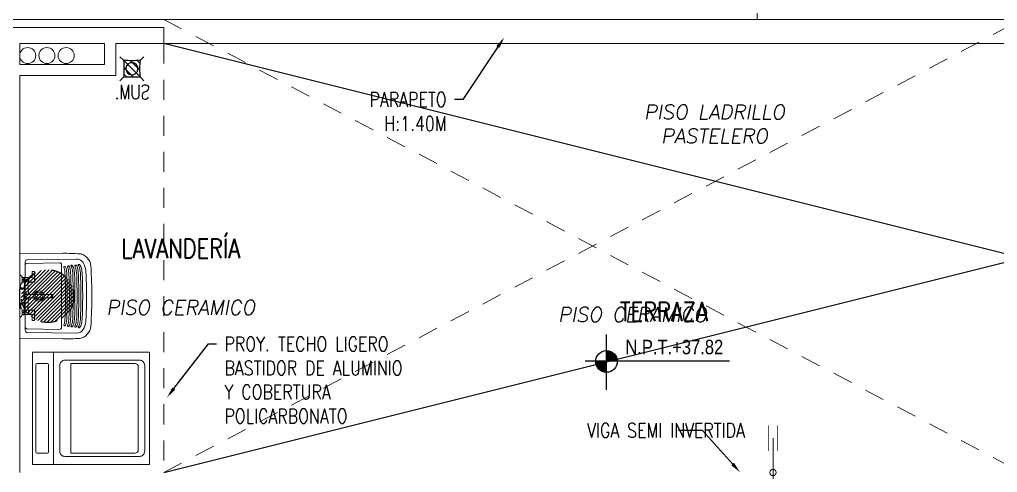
# Model space of a CAD drawing. Header units: millimetres. Extents: x -3 to 53, y -110 to 39.
# Drawn here: x 10.5 to 16.6, y -69.48 to -66.66 of the extents above; entities that cross this region are included whole.
import ezdxf
from ezdxf import colors
from ezdxf.entities.mleader import LeaderData, LeaderLine
from ezdxf.enums import TextEntityAlignment as Align
from ezdxf.math import Vec2, Vec3

# ---------------------------------------------------------------- set-up
doc = ezdxf.new("R2010")
doc.units = ezdxf.units.MM
doc.set_wipeout_variables(frame=1)
doc.linetypes.add('HIDDEN2', pattern=[0.1875, 0.125, -0.0625])
for name, color, linetype in [('A-COCINAS-LAV', 8, 'Continuous'), ('A-HATCH', 8, 'Continuous'), ('A-LINEAS', 8, 'Continuous'), ('A-MURO BAJO', 8, 'Continuous'), ('A-NIVELES-NPT', 8, 'Continuous'), ('A-PROYECCIONES', 8, 'HIDDEN2'), ('A-TEXTO-ACABADO PISO', 8, 'Continuous'), ('A-TEXTO-INDICACIONES', 8, 'Continuous'), ('DLP_TEXTO AMBIENTE', 8, 'Continuous')]:
    doc.layers.add(name, color=color, linetype=linetype)
doc.layers.add('DLP_MURO ALTO', color=8, linetype='Continuous', lineweight=20)
doc.styles.add('R80', font='ARIALN.TTF', dxfattribs={"height": 2.03})
doc.styles.add('ROMANS', font='ROMANS.shx', dxfattribs={"oblique": 10})
doc.styles.add('TXT_COTAS', font='romans.shx', dxfattribs={"width": 0.8})

# ---------------------------------------------------------------- blocks, each defined once
blk = doc.blocks.new('*U254')
at = {"color": 8}
for p, q in [((-0.0526, 0.0526), (-0.0746, 0.0746)), ((0.0526, 0.0526), (0.0746, 0.0746)), ((-0.0526, -0.0526), (0.0526, 0.0526)), ((-0.051, 0.0331), (-0.0331, 0.051)), ((-0.0501, -0.008), (0.008, 0.05)), ((-0.008, -0.05), (0.0501, 0.008)), ((-0.0526, -0.0526), (-0.0746, -0.0746)), ((0.0331, -0.051), (0.051, -0.0331)), ((0.0526, -0.0526), (0.0746, -0.0746))]:
    blk.add_line(p, q, dxfattribs=at)
for centre, major_axis, start_param, end_param in [((0, 0.5882), (0.1673, 0.5115), 3.359812, 3.55544), ((-0.5912, 0), (-0.5144, 0.1682), 3.360366, 3.554886), ((0, 0), (0.0118, 0.036), 5.813820330443059, 12.09700563762265), ((0.5912, 0), (-0.5144, 0.1682), 0.218773, 0.413293), ((0, -0.5882), (-0.5115, 0.1673), -1.352577, -1.156949)]:
    blk.add_ellipse(centre, major_axis=major_axis, ratio=1, start_param=start_param, end_param=end_param, dxfattribs=at)
at = {"layer": 'A-TEXTO-INDICACIONES', "color": 8, "style": 'ROMANS', "width": 0.75}
blk.add_text('SUM.', height=0.09, dxfattribs=at).set_placement((-0.1125, -0.1903))
blk = doc.blocks.new('IISS-AZ')
at = {"color": 8}
for p, q in [((-31.9498, -1.9624, 0), (-37.2998, -0.625, 0)), ((-37.2999, -3.2999, 0), (-31.9498, -1.9624, 0))]:
    blk.add_line(p, q, dxfattribs=at)
at = {"ltscale": 0.05, "xscale": -1}
blk.add_blockref('*U254', (-37.4998, -0.7818, 0), dxfattribs=at)
blk = doc.blocks.new('TEXTO AMBIENTES AZ')
at = {"layer": 'A-TEXTO-ACABADO PISO', "color": 8, "lineweight": 0, "char_height": 0.09, "attachment_point": 2, "style": 'ROMANS'}
for s, insert in [('PISO LADRILLO PASTELERO', (13.4843, -1.0066, 0)), ('PISO CERAMICO', (10.1546, -2.2259, 0)), ('PISO CERAMICO', (12.9741, -2.2699))]:
    blk.add_mtext_dynamic_manual_height_columns(s, width=1.20225, gutter_width=12.5, heights=[0], dxfattribs=dict(at, insert=insert))
at = {"layer": 'DLP_TEXTO AMBIENTE', "color": 8, "lineweight": 0, "style": 'ROMANS', "width": 0.8}
for s, p in [('LAVANDERÍA', (10.1546, -1.9625)), ('TERRAZA', (13.1686, -2.3571, 0))]:
    blk.add_text(s, height=0.12, dxfattribs=at).set_placement(p, align=Align.CENTER)
blk = doc.blocks.new('LAV-SEC')
at = {"color": 8, "lineweight": 0}
for points in [[(-0.35, 0), (0.35, 0), (0.35, -0.13), (-0.35, -0.13)], [(0.35, -0.13), (-0.35, -0.13), (-0.35, -0.73), (0.35, -0.73)]]:
    blk.add_lwpolyline(points, close=True, dxfattribs=at)
for points in [[(0.27, -0.02), (-0.27, -0.02, 0.414214), (-0.28, -0.03), (-0.28, -0.09, 0.414214), (-0.27, -0.1), (0.27, -0.1, 0.414214), (0.28, -0.09), (0.28, -0.03, 0.414214)], [(-0.3, -0.6677, 0.414214), (-0.2677, -0.7), (0.2677, -0.7, 0.414214), (0.3, -0.6677), (0.3, -0.2023, 0.414214), (0.2677, -0.17), (-0.2677, -0.17, 0.414214), (-0.3, -0.2023)], [(0.28, -0.24), (-0.28, -0.24), (-0.28, -0.64, 0.414214), (-0.26, -0.66), (0.26, -0.66, 0.414214), (0.28, -0.64)]]:
    blk.add_lwpolyline(points, format="xyb", close=True, dxfattribs=at)
blk = doc.blocks.new('LAV-AMAZ-LAV_01')
at = {"color": 8, "lineweight": 0}
blk.add_wipeout([(0.26, 0), (0.2622, -0.0005), (0.2636, -0.0015), (0.2646, -0.0029), (0.265, -0.005), (0.2669, -0.2686), (0.2669, -0.2806), (0.2668, -0.3016), (0.2663, -0.3212), (0.2658, -0.3369), (0.2649, -0.3544), (0.2637, -0.3738), (0.2622, -0.3835), (0.2599, -0.3912), (0.256, -0.3998), (0.2526, -0.4053), (0.248, -0.4118), (0.2384, -0.4219), (0.2336, -0.426), (0.2274, -0.4303), (0.2218, -0.4337), (0.2153, -0.4368), (0.2095, -0.4389), (0.2006, -0.4416), (0.191, -0.4437), (0.1829, -0.445), (0.1696, -0.4461), (0.165, -0.4462), (0.1572, -0.4459), (0.1314, -0.4466), (0.1057, -0.4481), (0.0834, -0.4489), (0.0611, -0.4495), (0.0413, -0.4498), (0.0031, -0.45), (-0.0305, -0.4499), (-0.0611, -0.4495), (-0.0834, -0.4489), (-0.1057, -0.4481), (-0.1314, -0.4466), (-0.1572, -0.4459), (-0.165, -0.4462), (-0.1772, -0.4456), (-0.1867, -0.4445), (-0.1955, -0.4428), (-0.2037, -0.4407), (-0.2104, -0.4386), (-0.2153, -0.4368), (-0.223, -0.433), (-0.231, -0.4279), (-0.2384, -0.4219), (-0.245, -0.4153), (-0.2509, -0.4079), (-0.2556, -0.4005), (-0.2593, -0.3928), (-0.2612, -0.3876), (-0.2627, -0.3815), (-0.2637, -0.3738), (-0.2647, -0.3576), (-0.2655, -0.3419), (-0.2661, -0.3284), (-0.2663, -0.3212), (-0.2667, -0.3081), (-0.2669, -0.2902), (-0.2669, -0.2686), (-0.2665, -0.2127), (-0.266, -0.1368), (-0.265, -0.005), (-0.2647, -0.0032), (-0.2636, -0.0015), (-0.2621, -0.0004), (-0.26, 0)], dxfattribs=at)
for p, q in [((0.26, 0), (-0.26, 0)), ((-0.1318, 0), (-0.0713, 0)), ((-0.1318, 0), (-0.1318, -0.0048)), ((-0.0713, 0), (-0.0713, -0.0048)), ((0.0714, 0), (0.1319, 0)), ((0.0714, 0), (0.0714, -0.0048)), ((0.1319, 0), (0.1319, -0.0048)), ((-0.265, -0.005), (-0.2669, -0.2686)), ((-0.2271, -0.0469), (-0.2308, -0.3547)), ((0.2151, -0.035), (-0.2151, -0.035)), ((-0.208, -0.2488), (-0.2042, -0.0468)), ((-0.1178, -0.0145), (-0.0853, -0.0145)), ((-0.0875, -0.0265), (-0.1157, -0.0265)), ((-0.0876, -0.057), (-0.1156, -0.057)), ((-0.1156, -0.057), (-0.1156, -0.078)), ((-0.1141, -0.0265), (-0.1146, -0.027)), ((-0.0886, -0.027), (-0.1146, -0.027)), ((-0.1146, -0.027), (-0.1146, -0.056)), ((-0.1146, -0.056), (-0.0886, -0.056)), ((-0.1141, -0.0565), (-0.1146, -0.056)), ((-0.0891, -0.0565), (-0.1141, -0.0565)), ((-0.0891, -0.0265), (-0.0886, -0.027)), ((-0.0891, -0.0565), (-0.0886, -0.056)), ((-0.0886, -0.027), (-0.0886, -0.0285)), ((-0.0886, -0.0525), (-0.0886, -0.056)), ((-0.0876, -0.057), (-0.0876, -0.093)), ((-0.0865, -0.0305), (-0.0015, -0.0262)), ((-0.0865, -0.0505), (-0.011, -0.0543)), ((-0.011, -0.0405), (-0.011, -0.0805)), ((0.086, -0.0304), (0.0015, -0.0262)), ((0.011, -0.0805), (0.011, -0.0405)), ((0.086, -0.0506), (0.011, -0.0543)), ((0.0854, -0.0145), (0.1179, -0.0145)), ((0.1157, -0.0265), (0.0875, -0.0265)), ((0.1156, -0.057), (0.0876, -0.057)), ((0.0876, -0.057), (0.0876, -0.093)), ((0.0886, -0.0265), (0.0881, -0.027)), ((0.1151, -0.027), (0.0881, -0.027)), ((0.0881, -0.0285), (0.0881, -0.027)), ((0.0881, -0.056), (0.0881, -0.0525)), ((0.0881, -0.056), (0.1151, -0.056)), ((0.0886, -0.0565), (0.0881, -0.056)), ((0.1146, -0.0565), (0.0886, -0.0565)), ((0.0896, -0.0565), (0.0896, -0.057)), ((0.0926, -0.0379), (0.0926, -0.0379)), ((0.1136, -0.0565), (0.1136, -0.057)), ((0.1146, -0.0265), (0.1151, -0.027)), ((0.1146, -0.0565), (0.1151, -0.056)), ((0.1151, -0.056), (0.1151, -0.027)), ((0.1156, -0.057), (0.1156, -0.078)), ((0.208, -0.2488), (0.2042, -0.0468)), ((0.2271, -0.0469), (0.2308, -0.3547)), ((0.265, -0.005), (0.2669, -0.2686)), ((-0.1526, -0.078), (-0.1501, -0.078)), ((-0.1526, -0.093), (-0.1526, -0.078)), ((-0.1501, -0.093), (-0.1526, -0.093)), ((-0.1242, -0.078), (-0.1501, -0.078)), ((-0.1501, -0.093), (-0.1242, -0.093)), ((-0.1129, -0.078), (-0.1242, -0.078)), ((-0.1242, -0.093), (-0.1129, -0.093)), ((-0.1137, -0.093), (-0.1137, -0.0932)), ((-0.0876, -0.093), (-0.1129, -0.093)), ((-0.1031, -0.0954), (-0.1001, -0.0954)), ((-0.0895, -0.093), (-0.0895, -0.0932)), ((-0.011, -0.0805), (-0.011, -0.1514)), ((0.011, -0.0805), (0.011, -0.1514)), ((0.1129, -0.093), (0.0876, -0.093)), ((0.0895, -0.093), (0.0895, -0.0932)), ((0.1001, -0.0954), (0.1031, -0.0954)), ((0.1242, -0.078), (0.1129, -0.078)), ((0.1129, -0.093), (0.1242, -0.093)), ((0.1137, -0.093), (0.1137, -0.0932)), ((0.1501, -0.078), (0.1242, -0.078)), ((0.1242, -0.093), (0.1501, -0.093)), ((0.1501, -0.078), (0.1526, -0.078)), ((0.1526, -0.093), (0.1501, -0.093)), ((0.1526, -0.093), (0.1526, -0.078)), ((-0.011, -0.1514), (-0.011, -0.1885)), ((0.011, -0.1885), (0.011, -0.1514)), ((-0.011, -0.1885), (-0.011, -0.1905)), ((-0.011, -0.1969), (-0.011, -0.1905)), ((0.011, -0.1885), (0.011, -0.1905)), ((0.011, -0.1969), (0.011, -0.1905)), ((0, -0.261), (-0.196, -0.261)), ((0, -0.261), (0.196, -0.261))]:
    blk.add_line(p, q, dxfattribs=at)
for points in [[(-0.0001, -0.31, -0.004924), (-0.06, -0.3095, -0.005443), (-0.1041, -0.3081, -0.041272), (-0.157, -0.305, -0.066903), (-0.1829, -0.2992, -0.004021)], [(-0.0001, -0.286, -0.004924), (-0.06, -0.2855, -0.005443), (-0.1041, -0.2841, -0.041272), (-0.157, -0.281, -0.059773), (-0.1802, -0.2762, -0.37117)], [(-0.0001, -0.297, -0.004924), (-0.06, -0.2965, -0.005443), (-0.1041, -0.2951, -0.041272), (-0.157, -0.292, -0.045554), (-0.1778, -0.2875)], [(0.0001, -0.286, 0.004924), (0.06, -0.2855, 0.005443), (0.1041, -0.2841, 0.041272), (0.157, -0.281, 0.059773), (0.1802, -0.2762, 0.37117)], [(0.0001, -0.297, 0.004924), (0.06, -0.2965, 0.005443), (0.1041, -0.2951, 0.041272), (0.157, -0.292, 0.045554), (0.1778, -0.2875)], [(0.0001, -0.31, 0.004924), (0.06, -0.3095, 0.005443), (0.1041, -0.3081, 0.041272), (0.157, -0.305, 0.066903), (0.1829, -0.2992, 0.004021)], [(0, -0.417, -0.004925), (-0.0604, -0.4165, -0.00535), (-0.1043, -0.4151, -0.04023), (-0.1597, -0.4119, -0.10491), (-0.2087, -0.3967, -0.253945), (-0.2308, -0.3547, -0.253945)], [(-0.0001, -0.369, -0.004924), (-0.06, -0.3685, -0.005443), (-0.1041, -0.3671, -0.041272), (-0.157, -0.364, -0.068174), (-0.1834, -0.358, -0.157546), (-0.1925, -0.3517, -0.375783)], [(-0.0001, -0.358, -0.004924), (-0.06, -0.3575, -0.005443), (-0.1041, -0.3561, -0.041272), (-0.157, -0.353, -0.068174), (-0.1834, -0.347, -0.012686), (-0.1882, -0.3447)], [(-0.0001, -0.334, -0.004924), (-0.06, -0.3335, -0.005443), (-0.1041, -0.3321, -0.041272), (-0.157, -0.329, -0.078711), (-0.1799, -0.3243, -0.062731), (-0.1859, -0.3211, -0.37117)], [(-0.0001, -0.345, -0.004924), (-0.06, -0.3445, -0.005443), (-0.1041, -0.3431, -0.041272), (-0.157, -0.34, -0.078711), (-0.1799, -0.3353, -0.054156), (-0.1851, -0.3326, -0.37117)], [(-0.0001, -0.321, -0.004924), (-0.06, -0.3205, -0.005443), (-0.1041, -0.3191, -0.041272), (-0.157, -0.316, -0.068069), (-0.1833, -0.3101, -0.158546)], [(0, -0.417, 0.004925), (0.0604, -0.4165, 0.00535), (0.1043, -0.4151, 0.04023), (0.1597, -0.4119, 0.10491), (0.2087, -0.3967, 0.253945), (0.2308, -0.3547, 0.253945)], [(0.0001, -0.321, 0.004924), (0.06, -0.3205, 0.005443), (0.1041, -0.3191, 0.041272), (0.157, -0.316, 0.068069), (0.1833, -0.3101, 0.158546)], [(0.0001, -0.334, 0.004924), (0.06, -0.3335, 0.005443), (0.1041, -0.3321, 0.041272), (0.157, -0.329, 0.078711), (0.1799, -0.3243, 0.062731), (0.1859, -0.3211, 0.37117)], [(0.0001, -0.345, 0.004924), (0.06, -0.3445, 0.005443), (0.1041, -0.3431, 0.041272), (0.157, -0.34, 0.078711), (0.1799, -0.3353, 0.054156), (0.1851, -0.3326, 0.37117)], [(0.0001, -0.358, 0.004924), (0.06, -0.3575, 0.005443), (0.1041, -0.3561, 0.041272), (0.157, -0.353, 0.068174), (0.1834, -0.347, 0.012686), (0.1882, -0.3447)], [(0.0001, -0.369, 0.004924), (0.06, -0.3685, 0.005443), (0.1041, -0.3671, 0.041272), (0.157, -0.364, 0.068174), (0.1834, -0.358, 0.157546), (0.1925, -0.3517, 0.375783)], [(-0.0001, -0.393, -0.004924), (-0.06, -0.3925, -0.005443), (-0.1041, -0.3911, -0.041272), (-0.157, -0.388, -0.064512), (-0.1851, -0.3816, -0.157603), (-0.1966, -0.3724)], [(-0.0001, -0.382, -0.004924), (-0.06, -0.3815, -0.005443), (-0.1041, -0.3801, -0.041272), (-0.157, -0.377, -0.068174), (-0.1834, -0.371, -0.088848), (-0.1902, -0.3667, -0.37117)], [(0.0001, -0.382, 0.004924), (0.06, -0.3815, 0.005443), (0.1041, -0.3801, 0.041272), (0.157, -0.377, 0.068174), (0.1834, -0.371, 0.088848), (0.1902, -0.3667, 0.37117)], [(0.0001, -0.393, 0.004924), (0.06, -0.3925, 0.005443), (0.1041, -0.3911, 0.041272), (0.157, -0.388, 0.064512), (0.1851, -0.3816, 0.157603), (0.1966, -0.3724)], [(-0.0611, -0.4495, 0.004927), (0, -0.45, 0.004927), (0.0611, -0.4495, 0.004927)]]:
    blk.add_lwpolyline(points, format="xyb", dxfattribs=at)
for radius in [0.0325, 0.0225]:
    blk.add_circle((0, -0.12), radius, dxfattribs=at)
for centre, radius, start, end in [((-0.26, -0.005), 0.005, 90, 179.5983), ((0.26, -0.005), 0.005, 0.4017, 90), ((-0.2151, -0.047), 0.012, 90, 179.31987), ((-0.1922, -0.047), 0.012, 90, 178.92487), ((-0.1303, -0.0048), 0.0015, 180, 228.4626), ((-0.0982, 0.0315), 0.05, 228.4626, 246.84527), ((-0.1083, -0.0205), 0.0095, 140.83329, 144.6655), ((-0.1083, -0.0205), 0.0095, 215.3345, 219.16671), ((-0.0948, -0.0205), 0.0095, 35.3345, 39.16671), ((-0.0948, -0.0205), 0.0095, 320.83329, 324.6655), ((-0.105, 0.0315), 0.05, 293.15473, 311.5374), ((-0.0728, -0.0048), 0.0015, 311.5374, 0), ((0, -0.0405), 0.0144, 320.04513, 219.95487), ((0, -0.0405), 0.0143, 320.5275, 219.4725), ((0, -0.0405), 0.014, 321.78679, 218.21321), ((0, -0.0405), 0.011, 0, 180), ((0.0729, -0.0048), 0.0015, 180, 228.4626), ((0.105, 0.0315), 0.05, 228.4626, 246.84527), ((0.0949, -0.0205), 0.0095, 140.83329, 144.6655), ((0.0949, -0.0205), 0.0095, 215.3345, 219.16671), ((0.1084, -0.0205), 0.0095, 35.3345, 39.16671), ((0.1084, -0.0205), 0.0095, 320.83329, 324.6655), ((0.0982, 0.0315), 0.05, 293.15473, 311.5374), ((0.1304, -0.0048), 0.0015, 311.5374, 0), ((0.1922, -0.047), 0.012, 1.07513, 90), ((0.2151, -0.047), 0.012, 0.68013, 90), ((-0.1127, -0.0932), 0.001, 180, 255.75933), ((-0.1031, -0.0554), 0.04, 255.75933, 270), ((-0.1001, -0.0554), 0.04, 270, 284.24067), ((-0.0905, -0.0932), 0.001, 284.24067, 0), ((0.0905, -0.0932), 0.001, 180, 255.75933), ((0.1001, -0.0554), 0.04, 255.75933, 270), ((0.1031, -0.0554), 0.04, 270, 284.24067), ((0.1127, -0.0932), 0.001, 284.24067, 0), ((1.0777, -0.2806), 1.3446, 179.48777, 183.97336), ((-0.196, -0.249), 0.012, 178.92487, 270), ((-0.1848, -0.3029), 0.00409, 62.49072, 198.72203), ((-0.1792, -0.3009), 0.01, 198.72203, 245.46816), ((-0.1812, -0.2801), 0.00402, 67.2152, 203.94922), ((-0.1728, -0.2741), 0.0143, 212.14535, 249.2708), ((0.1728, -0.2741), 0.0143, 290.7292, 327.85465), ((0.1812, -0.2801), 0.00402, 336.05078, 112.7848), ((0.1848, -0.3029), 0.00409, 341.27797, 117.50928), ((0.1792, -0.3009), 0.01, 294.53184, 341.27797), ((0.196, -0.249), 0.012, 270, 1.07513), ((-1.0777, -0.2806), 1.3446, 356.02664, 0.51223), ((-0.1935, -0.3694), 0.00427, 39.87924, 224.31503), ((-0.1898, -0.3485), 0.00418, 67.18441, 229.44378), ((-0.1843, -0.3232), 0.00817, 170.88837, 211.77597), ((-0.189, -0.3225), 0.00344, 23.66237, 170.88837), ((-0.1807, -0.321), 0.0124, 211.77597, 249.26327), ((0.1807, -0.321), 0.0124, 290.73673, 328.22403), ((0.189, -0.3225), 0.00344, 9.11163, 156.33763), ((0.1898, -0.3485), 0.00418, 310.55622, 112.81559), ((0.1935, -0.3694), 0.00427, 315.68497, 140.12076), ((0.1843, -0.3232), 0.00817, 328.22403, 9.11163), ((-0.2016, -0.3694), 0.0623, 183.97336, 209.88729), ((-0.1812, -0.3586), 0.0853, 209.37985, 246.45279), ((0.1812, -0.3586), 0.0853, 293.54721, 330.62015), ((0.2016, -0.3694), 0.0623, 330.11271, 356.02664), ((-0.165, -0.3061), 0.14, 248.94145, 273.2067), ((-0.1653, -1.2669), 0.821, 85.83353, 89.43183), ((-0.0188, 1.6329), 2.0828, 267.61129, 268.83808), ((0.0188, 1.6329), 2.0828, 271.16192, 272.38871), ((0.1653, -1.2669), 0.821, 90.56817, 94.16647), ((0.165, -0.3061), 0.14, 266.7933, 291.05855)]:
    blk.add_arc(centre, radius, start, end, dxfattribs=at)
for centre, major_axis, ratio, start_param, end_param in [((-0.0016, -0.0243), (0.00195, 0.00019), 0.977728, 4.694416, 4.711947), ((0.0016, -0.0243), (0.00197, -0.00016), 0.989596, 4.695691, 4.715329), ((0, -0.1905), (-0.011, 0), 0.927184, 0, 3.141593), ((0, -0.1905), (0.011, 0), 0.927184, 3.141593, 6.283185)]:
    blk.add_ellipse(centre, major_axis=major_axis, ratio=ratio, start_param=start_param, end_param=end_param, dxfattribs=at)
for points, knots in [([(-0.1161, -0.026), (-0.1161, -0.026), (-0.1161, -0.0259), (-0.1161, -0.0257), (-0.1161, -0.0255), (-0.1161, -0.0251), (-0.1161, -0.0248), (-0.1161, -0.0244), (-0.1161, -0.0242), (-0.1161, -0.0237), (-0.1161, -0.0234), (-0.1161, -0.0228), (-0.1161, -0.0223), (-0.1161, -0.0214), (-0.1161, -0.0209), (-0.1161, -0.0201), (-0.1161, -0.0196), (-0.1161, -0.0187), (-0.1161, -0.0182), (-0.1161, -0.0176), (-0.1161, -0.0173), (-0.1161, -0.0168), (-0.1161, -0.0166), (-0.1161, -0.0162), (-0.1161, -0.0159), (-0.1161, -0.0155), (-0.1161, -0.0153), (-0.1161, -0.0151), (-0.1161, -0.015), (-0.1161, -0.015)], [1.912506, 1.912506, 1.912506, 1.912506, 2.09167, 2.09167, 2.270834, 2.270834, 2.409757, 2.409757, 2.503909, 2.503909, 2.59806, 2.59806, 2.741232, 2.741232, 2.868759, 2.868759, 2.996286, 2.996286, 3.139457, 3.139457, 3.233609, 3.233609, 3.32776, 3.32776, 3.466683, 3.466683, 3.645847, 3.645847, 3.825012, 3.825012, 3.825012, 3.825012]), ([(-0.1088, -0.026), (-0.1083, -0.026), (-0.1078, -0.0259), (-0.1067, -0.0257), (-0.1061, -0.0255), (-0.1053, -0.0251), (-0.1049, -0.0248), (-0.1043, -0.0244), (-0.1041, -0.0242), (-0.1036, -0.0237), (-0.1034, -0.0234), (-0.103, -0.0228), (-0.1028, -0.0223), (-0.1026, -0.0214), (-0.1025, -0.0209), (-0.1025, -0.0201), (-0.1026, -0.0196), (-0.1028, -0.0187), (-0.103, -0.0182), (-0.1034, -0.0176), (-0.1036, -0.0173), (-0.1041, -0.0168), (-0.1043, -0.0166), (-0.1049, -0.0162), (-0.1053, -0.0159), (-0.1061, -0.0155), (-0.1067, -0.0153), (-0.1078, -0.0151), (-0.1083, -0.015), (-0.1088, -0.015), (-0.1094, -0.015), (-0.1099, -0.0151), (-0.111, -0.0153), (-0.1116, -0.0155), (-0.1124, -0.0159), (-0.1128, -0.0162), (-0.1134, -0.0166), (-0.1136, -0.0168), (-0.1141, -0.0173), (-0.1143, -0.0176), (-0.1147, -0.0182), (-0.1149, -0.0187), (-0.1151, -0.0196), (-0.1152, -0.0201), (-0.1152, -0.0209), (-0.1151, -0.0214), (-0.1149, -0.0223), (-0.1147, -0.0228), (-0.1143, -0.0234), (-0.1141, -0.0237), (-0.1136, -0.0242), (-0.1134, -0.0244), (-0.1128, -0.0248), (-0.1124, -0.0251), (-0.1116, -0.0255), (-0.111, -0.0257), (-0.1099, -0.0259), (-0.1094, -0.026), (-0.1088, -0.026)], [1.912506, 1.912506, 1.912506, 1.912506, 2.09167, 2.09167, 2.270834, 2.270834, 2.409757, 2.409757, 2.503909, 2.503909, 2.59806, 2.59806, 2.741232, 2.741232, 2.868759, 2.868759, 2.996286, 2.996286, 3.139457, 3.139457, 3.233609, 3.233609, 3.32776, 3.32776, 3.466683, 3.466683, 3.645847, 3.645847, 3.825012, 3.825012, 3.825012, 4.004176, 4.004176, 4.18334, 4.18334, 4.322263, 4.322263, 4.416415, 4.416415, 4.510566, 4.510566, 4.653737, 4.653737, 4.781264, 4.781264, 4.908792, 4.908792, 5.051963, 5.051963, 5.146114, 5.146114, 5.240266, 5.240266, 5.379189, 5.379189, 5.558353, 5.558353, 5.737517, 5.737517, 5.737517, 5.737517]), ([(-0.0944, -0.026), (-0.0938, -0.026), (-0.0933, -0.0259), (-0.0922, -0.0257), (-0.0916, -0.0255), (-0.0908, -0.0251), (-0.0904, -0.0248), (-0.0898, -0.0244), (-0.0896, -0.0242), (-0.0891, -0.0237), (-0.0889, -0.0234), (-0.0885, -0.0228), (-0.0883, -0.0223), (-0.0881, -0.0214), (-0.088, -0.0209), (-0.088, -0.0201), (-0.0881, -0.0196), (-0.0883, -0.0187), (-0.0885, -0.0182), (-0.0889, -0.0176), (-0.0891, -0.0173), (-0.0896, -0.0168), (-0.0898, -0.0166), (-0.0904, -0.0162), (-0.0908, -0.0159), (-0.0916, -0.0155), (-0.0922, -0.0153), (-0.0933, -0.0151), (-0.0938, -0.015), (-0.0944, -0.015), (-0.0949, -0.015), (-0.0954, -0.0151), (-0.0965, -0.0153), (-0.0971, -0.0155), (-0.0979, -0.0159), (-0.0983, -0.0162), (-0.0989, -0.0166), (-0.0991, -0.0168), (-0.0996, -0.0173), (-0.0998, -0.0176), (-0.1002, -0.0182), (-0.1004, -0.0187), (-0.1006, -0.0196), (-0.1007, -0.0201), (-0.1007, -0.0209), (-0.1006, -0.0214), (-0.1004, -0.0223), (-0.1002, -0.0228), (-0.0998, -0.0234), (-0.0996, -0.0237), (-0.0991, -0.0242), (-0.0989, -0.0244), (-0.0983, -0.0248), (-0.0979, -0.0251), (-0.0971, -0.0255), (-0.0965, -0.0257), (-0.0954, -0.0259), (-0.0949, -0.026), (-0.0944, -0.026)], [-1.912506, -1.912506, -1.912506, -1.912506, -1.733342, -1.733342, -1.554177, -1.554177, -1.415254, -1.415254, -1.321103, -1.321103, -1.226951, -1.226951, -1.08378, -1.08378, -0.956253, -0.956253, -0.828726, -0.828726, -0.685555, -0.685555, -0.591403, -0.591403, -0.497251, -0.497251, -0.358328, -0.358328, -0.179164, -0.179164, 0, 0, 0, 0.179164, 0.179164, 0.358328, 0.358328, 0.497251, 0.497251, 0.591403, 0.591403, 0.685555, 0.685555, 0.828726, 0.828726, 0.956253, 0.956253, 1.08378, 1.08378, 1.226951, 1.226951, 1.321103, 1.321103, 1.415254, 1.415254, 1.554177, 1.554177, 1.733342, 1.733342, 1.912506, 1.912506, 1.912506, 1.912506]), ([(-0.0886, -0.0285), (-0.0886, -0.0287), (-0.0886, -0.0289), (-0.0884, -0.0293), (-0.0883, -0.0295), (-0.0881, -0.0299), (-0.0879, -0.03), (-0.0876, -0.0303), (-0.0874, -0.0303), (-0.0869, -0.0305), (-0.0867, -0.0305), (-0.0865, -0.0305)], [0.0014961, 0.0014961, 0.0014961, 0.0014961, 0.0628341, 0.0628341, 0.1278738, 0.1278738, 0.192655, 0.192655, 0.2586819, 0.2586819, 0.3211409, 0.3211409, 0.3211409, 0.3211409]), ([(-0.0865, -0.0505), (-0.0867, -0.0505), (-0.0869, -0.0505), (-0.0873, -0.0507), (-0.0875, -0.0507), (-0.0879, -0.051), (-0.0881, -0.0511), (-0.0883, -0.0515), (-0.0884, -0.0517), (-0.0886, -0.0521), (-0.0886, -0.0523), (-0.0886, -0.0525)], [0, 0, 0, 0, 0.0632739, 0.0632739, 0.1284986, 0.1284986, 0.1931331, 0.1931331, 0.2588948, 0.2588948, 0.322347, 0.322347, 0.322347, 0.322347]), ([(-0.0871, -0.015), (-0.0871, -0.015), (-0.0871, -0.0151), (-0.0871, -0.0153), (-0.0871, -0.0155), (-0.0871, -0.0159), (-0.0871, -0.0162), (-0.0871, -0.0166), (-0.0871, -0.0168), (-0.0871, -0.0173), (-0.0871, -0.0176), (-0.0871, -0.0182), (-0.0871, -0.0187), (-0.0871, -0.0196), (-0.0871, -0.0201), (-0.0871, -0.0209), (-0.0871, -0.0214), (-0.0871, -0.0223), (-0.0871, -0.0228), (-0.0871, -0.0234), (-0.0871, -0.0237), (-0.0871, -0.0242), (-0.0871, -0.0244), (-0.0871, -0.0248), (-0.0871, -0.0251), (-0.0871, -0.0255), (-0.0871, -0.0257), (-0.0871, -0.0259), (-0.0871, -0.026), (-0.0871, -0.026)], [0, 0, 0, 0, 0.179164, 0.179164, 0.358328, 0.358328, 0.497251, 0.497251, 0.591403, 0.591403, 0.685555, 0.685555, 0.828726, 0.828726, 0.956253, 0.956253, 1.08378, 1.08378, 1.226951, 1.226951, 1.321103, 1.321103, 1.415254, 1.415254, 1.554177, 1.554177, 1.733342, 1.733342, 1.912506, 1.912506, 1.912506, 1.912506]), ([(0.0014, -0.0262), (0.0014, -0.0262), (0.0014, -0.0262), (0.0015, -0.0262), (0.0015, -0.0262), (0.0015, -0.0262)], [0, 0, 0, 0, 0.003858876, 0.003858876, 0.005459734, 0.005459734, 0.005459734, 0.005459734]), ([(0.086, -0.0305), (0.0862, -0.0305), (0.0864, -0.0304), (0.0869, -0.0303), (0.0871, -0.0302), (0.0874, -0.03), (0.0876, -0.0298), (0.0878, -0.0295), (0.0879, -0.0293), (0.0881, -0.0289), (0.0881, -0.0287), (0.0881, -0.0285)], [0.0009309, 0.0009309, 0.0009309, 0.0009309, 0.0631461, 0.0631461, 0.1284888, 0.1284888, 0.1937028, 0.1937028, 0.260157, 0.260157, 0.3196739, 0.3196739, 0.3196739, 0.3196739]), ([(0.0881, -0.0525), (0.0881, -0.0523), (0.0881, -0.0521), (0.0879, -0.0517), (0.0878, -0.0515), (0.0876, -0.0512), (0.0874, -0.051), (0.0871, -0.0508), (0.0869, -0.0507), (0.0864, -0.0506), (0.0862, -0.0505), (0.086, -0.0505)], [0.0009616, 0.0009616, 0.0009616, 0.0009616, 0.0627142, 0.0627142, 0.1276947, 0.1276947, 0.1924362, 0.1924362, 0.2584085, 0.2584085, 0.3218037, 0.3218037, 0.3218037, 0.3218037]), ([(0.0871, -0.026), (0.0871, -0.026), (0.0871, -0.0259), (0.0871, -0.0257), (0.0871, -0.0255), (0.0871, -0.0251), (0.0871, -0.0248), (0.0871, -0.0244), (0.0871, -0.0242), (0.0871, -0.0237), (0.0871, -0.0234), (0.0871, -0.0228), (0.0871, -0.0223), (0.0871, -0.0214), (0.0871, -0.0209), (0.0871, -0.0201), (0.0871, -0.0196), (0.0871, -0.0187), (0.0871, -0.0182), (0.0871, -0.0176), (0.0871, -0.0173), (0.0871, -0.0168), (0.0871, -0.0166), (0.0871, -0.0162), (0.0871, -0.0159), (0.0871, -0.0155), (0.0871, -0.0153), (0.0871, -0.0151), (0.0871, -0.015), (0.0871, -0.015)], [1.912506, 1.912506, 1.912506, 1.912506, 2.09167, 2.09167, 2.270834, 2.270834, 2.409757, 2.409757, 2.503909, 2.503909, 2.59806, 2.59806, 2.741232, 2.741232, 2.868759, 2.868759, 2.996286, 2.996286, 3.139457, 3.139457, 3.233609, 3.233609, 3.32776, 3.32776, 3.466683, 3.466683, 3.645847, 3.645847, 3.825012, 3.825012, 3.825012, 3.825012]), ([(0.0944, -0.026), (0.0949, -0.026), (0.0954, -0.0259), (0.0965, -0.0257), (0.0971, -0.0255), (0.0979, -0.0251), (0.0983, -0.0248), (0.0989, -0.0244), (0.0991, -0.0242), (0.0996, -0.0237), (0.0998, -0.0234), (0.1002, -0.0228), (0.1004, -0.0223), (0.1006, -0.0214), (0.1007, -0.0209), (0.1007, -0.0201), (0.1006, -0.0196), (0.1004, -0.0187), (0.1002, -0.0182), (0.0998, -0.0176), (0.0996, -0.0173), (0.0991, -0.0168), (0.0989, -0.0166), (0.0983, -0.0162), (0.0979, -0.0159), (0.0971, -0.0155), (0.0965, -0.0153), (0.0954, -0.0151), (0.0949, -0.015), (0.0944, -0.015), (0.0938, -0.015), (0.0933, -0.0151), (0.0922, -0.0153), (0.0916, -0.0155), (0.0908, -0.0159), (0.0904, -0.0162), (0.0898, -0.0166), (0.0896, -0.0168), (0.0891, -0.0173), (0.0889, -0.0176), (0.0885, -0.0182), (0.0883, -0.0187), (0.0881, -0.0196), (0.088, -0.0201), (0.088, -0.0209), (0.0881, -0.0214), (0.0883, -0.0223), (0.0885, -0.0228), (0.0889, -0.0234), (0.0891, -0.0237), (0.0896, -0.0242), (0.0898, -0.0244), (0.0904, -0.0248), (0.0908, -0.0251), (0.0916, -0.0255), (0.0922, -0.0257), (0.0933, -0.0259), (0.0938, -0.026), (0.0944, -0.026)], [1.912506, 1.912506, 1.912506, 1.912506, 2.09167, 2.09167, 2.270834, 2.270834, 2.409757, 2.409757, 2.503909, 2.503909, 2.59806, 2.59806, 2.741232, 2.741232, 2.868759, 2.868759, 2.996286, 2.996286, 3.139457, 3.139457, 3.233609, 3.233609, 3.32776, 3.32776, 3.466683, 3.466683, 3.645847, 3.645847, 3.825012, 3.825012, 3.825012, 4.004176, 4.004176, 4.18334, 4.18334, 4.322263, 4.322263, 4.416415, 4.416415, 4.510566, 4.510566, 4.653737, 4.653737, 4.781264, 4.781264, 4.908792, 4.908792, 5.051963, 5.051963, 5.146114, 5.146114, 5.240266, 5.240266, 5.379189, 5.379189, 5.558353, 5.558353, 5.737517, 5.737517, 5.737517, 5.737517]), ([(0.1088, -0.026), (0.1094, -0.026), (0.1099, -0.0259), (0.111, -0.0257), (0.1116, -0.0255), (0.1124, -0.0251), (0.1128, -0.0248), (0.1134, -0.0244), (0.1136, -0.0242), (0.1141, -0.0237), (0.1143, -0.0234), (0.1147, -0.0228), (0.1149, -0.0223), (0.1151, -0.0214), (0.1152, -0.0209), (0.1152, -0.0201), (0.1151, -0.0196), (0.1149, -0.0187), (0.1147, -0.0182), (0.1143, -0.0176), (0.1141, -0.0173), (0.1136, -0.0168), (0.1134, -0.0166), (0.1128, -0.0162), (0.1124, -0.0159), (0.1116, -0.0155), (0.111, -0.0153), (0.1099, -0.0151), (0.1094, -0.015), (0.1088, -0.015), (0.1083, -0.015), (0.1078, -0.0151), (0.1067, -0.0153), (0.1061, -0.0155), (0.1053, -0.0159), (0.1049, -0.0162), (0.1043, -0.0166), (0.1041, -0.0168), (0.1036, -0.0173), (0.1034, -0.0176), (0.103, -0.0182), (0.1028, -0.0187), (0.1026, -0.0196), (0.1025, -0.0201), (0.1025, -0.0209), (0.1026, -0.0214), (0.1028, -0.0223), (0.103, -0.0228), (0.1034, -0.0234), (0.1036, -0.0237), (0.1041, -0.0242), (0.1043, -0.0244), (0.1049, -0.0248), (0.1053, -0.0251), (0.1061, -0.0255), (0.1067, -0.0257), (0.1078, -0.0259), (0.1083, -0.026), (0.1088, -0.026)], [-1.912506, -1.912506, -1.912506, -1.912506, -1.733342, -1.733342, -1.554177, -1.554177, -1.415254, -1.415254, -1.321103, -1.321103, -1.226951, -1.226951, -1.08378, -1.08378, -0.956253, -0.956253, -0.828726, -0.828726, -0.685555, -0.685555, -0.591403, -0.591403, -0.497251, -0.497251, -0.358328, -0.358328, -0.179164, -0.179164, 0, 0, 0, 0.179164, 0.179164, 0.358328, 0.358328, 0.497251, 0.497251, 0.591403, 0.591403, 0.685555, 0.685555, 0.828726, 0.828726, 0.956253, 0.956253, 1.08378, 1.08378, 1.226951, 1.226951, 1.321103, 1.321103, 1.415254, 1.415254, 1.554177, 1.554177, 1.733342, 1.733342, 1.912506, 1.912506, 1.912506, 1.912506]), ([(0.1161, -0.015), (0.1161, -0.015), (0.1161, -0.0151), (0.1161, -0.0153), (0.1161, -0.0155), (0.1161, -0.0159), (0.1161, -0.0162), (0.1161, -0.0166), (0.1161, -0.0168), (0.1161, -0.0173), (0.1161, -0.0176), (0.1161, -0.0182), (0.1161, -0.0187), (0.1161, -0.0196), (0.1161, -0.0201), (0.1161, -0.0209), (0.1161, -0.0214), (0.1161, -0.0223), (0.1161, -0.0228), (0.1161, -0.0234), (0.1161, -0.0237), (0.1161, -0.0242), (0.1161, -0.0244), (0.1161, -0.0248), (0.1161, -0.0251), (0.1161, -0.0255), (0.1161, -0.0257), (0.1161, -0.0259), (0.1161, -0.026), (0.1161, -0.026)], [0, 0, 0, 0, 0.179164, 0.179164, 0.358328, 0.358328, 0.497251, 0.497251, 0.591403, 0.591403, 0.685555, 0.685555, 0.828726, 0.828726, 0.956253, 0.956253, 1.08378, 1.08378, 1.226951, 1.226951, 1.321103, 1.321103, 1.415254, 1.415254, 1.554177, 1.554177, 1.733342, 1.733342, 1.912506, 1.912506, 1.912506, 1.912506]), ([(0.011, -0.1969), (0.011, -0.198), (0.0108, -0.199), (0.0101, -0.2011), (0.0095, -0.2021), (0.0082, -0.2038), (0.0073, -0.2046), (0.0054, -0.2059), (0.0043, -0.2064), (0.0021, -0.207), (0.0009, -0.2072), (-0.0015, -0.2071), (-0.0026, -0.2069), (-0.0048, -0.2062), (-0.0059, -0.2056), (-0.0077, -0.2042), (-0.0085, -0.2034), (-0.0098, -0.2016), (-0.0103, -0.2006), (-0.0109, -0.1987), (-0.011, -0.1978), (-0.011, -0.1969)], [4.328417, 4.328417, 4.328417, 4.328417, 4.64395, 4.64395, 4.960575, 4.960575, 5.279717, 5.279717, 5.601363, 5.601363, 5.924602, 5.924602, 6.248311, 6.248311, 6.571371, 6.571371, 6.892655, 6.892655, 7.211325, 7.211325, 7.470009, 7.470009, 7.470009, 7.470009])]:
    blk.add_open_spline(points, degree=3, knots=knots, dxfattribs=at)
for points in [[(-0.093, -0.0371), (-0.093, -0.0371), (-0.093, -0.0371), (-0.093, -0.0371)], [(-0.0886, -0.0525), (-0.0886, -0.0525), (-0.0886, -0.0525), (-0.0886, -0.0525)], [(-0.0865, -0.0505), (-0.0865, -0.0505), (-0.0865, -0.0505), (-0.0865, -0.0505)], [(-0.0015, -0.0262), (-0.0015, -0.0262), (-0.0015, -0.0262), (-0.0015, -0.0262)], [(-0.0015, -0.0262), (-0.0015, -0.0262), (-0.0014, -0.0262), (-0.0014, -0.0262)], [(0.0015, -0.0262), (0.0015, -0.0262), (0.0015, -0.0262), (0.0015, -0.0262)], [(0.0881, -0.0525), (0.0881, -0.0525), (0.0881, -0.0525), (0.0881, -0.0525)]]:
    blk.add_open_spline(points, degree=3, dxfattribs=at)
blk = doc.blocks.new('TERMA')
at = {"layer": 'A-HATCH', "linetype": 'HIDDEN2', "ltscale": 0.3}
h = blk.add_hatch(dxfattribs=at)
h.set_pattern_fill('ANSI31', color=256, scale=0.005)
h.set_pattern_definition([(45, (-212.033513, -158.478632), (-0.01122532015, 0.01122532015), [])])
edge = h.paths.add_edge_path()
edge.add_arc((-0.175, 0), 0.165, 0, 360)
at = {"linetype": 'Continuous', "ltscale": 0.3}
blk.add_line((0, 0.045), (0, -0.045), dxfattribs=at)
for points in [[(-0.0178, 0.05), (-0.005, 0.05), (-0.005, 0.075), (0, 0.075), (0, 0.045), (-0.0163, 0.045)], [(-0.0178, -0.05), (-0.005, -0.05), (-0.005, -0.075), (0, -0.075), (0, -0.045), (-0.0163, -0.045)]]:
    blk.add_lwpolyline(points, close=True, dxfattribs=at)
at = {"color": 8, "linetype": 'HIDDEN2', "ltscale": 0.3}
blk.add_circle((-0.175, 0), 0.165, dxfattribs=at)
blk = doc.blocks.new('DPTO 75_D2')
at = {"color": 8, "lineweight": 0}
for centre in [(-1.6, 5.6251), (-1.48, 5.6251), (-1.36, 5.6251)]:
    blk.add_circle(centre, 0.05, dxfattribs=at)
at = {"layer": 'A-LINEAS', "color": 8, "lineweight": 0, "const_width": 0.005, "elevation": 0}
for points in [[(3.0229, 3.1585), (3.0229, 3.3191)], [(3.0772, 3.1585), (3.0772, 3.3191)]]:
    blk.add_lwpolyline(points, dxfattribs=at)
at = {"layer": 'A-LINEAS', "color": 8, "linetype": 'Continuous', "lineweight": 0, "elevation": 0}
blk.add_lwpolyline([(3.05, 2.7388), (3.05, 3.2388)], dxfattribs=at)
at = {"layer": 'A-LINEAS', "color": 8, "linetype": 'Continuous', "lineweight": 0}
blk.add_circle((3.05, 3.025, 0), 0.02, dxfattribs=at)
blk.add_circle((3.05, 3.025, 0), 0.02, dxfattribs=at)
at = {"layer": 'A-MURO BAJO', "color": 8, "lineweight": 0}
for p, q in [((-1.8, 5.85), (10.9, 5.85)), ((-0.75, 5.7), (10.75, 5.7))]:
    blk.add_line(p, q, dxfattribs=at)
at = {"layer": 'A-PROYECCIONES', "color": 8, "lineweight": 0}
for p, q in [((-0.75, 5.85), (4.6, 3.0251)), ((-0.75, 3.0251), (4.6, 5.85)), ((-0.75, 5.7), (-0.7501, 3.025))]:
    blk.add_line(p, q, dxfattribs=at)
at = {"layer": 'DLP_MURO ALTO', "color": 8, "lineweight": 0}
for p, q in [((-1.8, 5.8001), (-0.75, 5.8)), ((-0.75, 5.7), (-0.75, 5.8)), ((-1.65, 5.7001), (-1.12, 5.7)), ((-1.65, 5.5701), (-1.65, 5.7001)), ((-1.12, 5.7), (-1.12, 5.5701)), ((-1.05, 5.7), (-1.05, 5.5001)), ((-1.05, 5.7), (-0.75, 5.7)), ((-1.12, 5.5701), (-1.65, 5.5701)), ((-1.05, 5.5001), (-1.65, 5.5001)), ((-1.65, 3.0251), (-1.65, 5.5001))]:
    blk.add_line(p, q, dxfattribs=at)
at = {"layer": 'A-COCINAS-LAV', "color": 8, "lineweight": 0, "rotation": 90}
blk.add_blockref('LAV-SEC', (-1.57, 3.425, 0), dxfattribs=at)
at = {"layer": 'A-COCINAS-LAV', "color": 8, "lineweight": 0, "extrusion": (-4.4911e-08, 3.60233e-08, 1), "rotation": 89.99984711343319}
blk.add_blockref('LAV-AMAZ-LAV_01', (-1.65, 4.125, 0), dxfattribs=at)
at = {"color": 8, "lineweight": 0, "rotation": 180}
blk.add_blockref('TERMA', (-1.65, 4.125), dxfattribs=at)
blk = doc.blocks.new('SIM NIVEL PLANTA')
at = {"linetype": 'Continuous'}
h = blk.add_hatch(dxfattribs=at)
h.set_pattern_fill('_USER', color=8, scale=0.089997, angle=45, style=0, pattern_type=0)
h.set_pattern_definition([(45, (31854.49523, 23864.84028), (-0.06363728001, 0.06363728001), [])])
h.paths.add_polyline_path([(-17.33, 0), (-15.98, 0, 0.409209), (-17.33, 1.33)])
h.paths.add_polyline_path([(-18.68, 0, 0.004279), (-18.68, -0.02, 0.414214), (-17.33, -1.37), (-17.33, 0)])
at = {"color": 8}
for p, q in [((-17.33, -3.58), (-17.33, 3.34)), ((-2, 0), (-20, 0))]:
    blk.add_line(p, q, dxfattribs=at)
at = {"color": 8, "linetype": 'Continuous'}
blk.add_circle((-17.33, -0.02), 1.35, dxfattribs=at)
at = {"color": 8, "style": 'R80'}
blk.add_attdef('N.P.T.+0.00', text='', height=1.8, dxfattribs=at).set_placement((-8.87, 1.77), align=Align.MIDDLE_CENTER)
blk = doc.blocks.new('TEXTO NOTAS AZ')
at = {"layer": 'A-TEXTO-INDICACIONES', "color": 8, "lineweight": 0}
ml = blk.add_multileader_mtext('Standard', dxfattribs=at)
ml.set_content('\\pxsm1;PARAPETO\\P\\pt16;H:1.40M', color=8, style='TXT_COTAS')
ml.set_leader_properties(color=7)
ml.build(insert=Vec2(0, 0))
ml.multileader.update_dxf_attribs({"dogleg_length": 0.05, "arrow_head_size": 0.07})
ctx = ml.context
ctx.base_point, ctx.char_height, ctx.arrow_head_size, ctx.landing_gap_size, ctx.plane_origin = Vec3(11.2529, -0.9735), 0.09, 0.07, 0.05, Vec3(12.3074, -0.8967)
ctx.text_align_type = 2
notes = []
notes.append((ctx, [(0, (1, 1, 0), (11.9137, -0.9735), (-1, 0), 0.05, [(0, [(12.1724, -0.5877)], 0, [])])]))
ctx.mtext.insert, ctx.mtext.width, ctx.mtext.defined_height, ctx.mtext.alignment, ctx.mtext.flow_direction = Vec3(11.8137, -0.9285), 1.024058, 0.5146, 3, 5
ml = blk.add_multileader_mtext('Standard', dxfattribs=at)
ml.set_content('\\pxsm1,t16;PROY. TECHO LIGERO BASTIDOR DE ALUMINIO Y COBERTURA POLICARBONATO', color=8, style='TXT_COTAS')
ml.set_leader_properties(color=7)
ml.build(insert=Vec2(0, 0))
ml.multileader.update_dxf_attribs({"dogleg_length": 0.05, "arrow_head_size": 0.07})
ctx = ml.context
ctx.base_point, ctx.char_height, ctx.arrow_head_size, ctx.landing_gap_size, ctx.plane_origin = Vec3(10.3774, -2.4986), 0.09, 0.07, 0.05, Vec3(9.9337, -2.5755)
notes.append((ctx, [(0, (1, 1, 0), (10.3274, -2.4986), (1, 0), 0.05, [(0, [(10.0687, -2.8323)], 0, [])])]))
ctx.mtext.insert, ctx.mtext.width, ctx.mtext.defined_height, ctx.mtext.flow_direction = Vec3(10.4274, -2.4536), 1.289023, 0.5146, 5
ml = blk.add_multileader_mtext('Standard', dxfattribs=at)
ml.set_content('\\pxsm1,t16;VIGA SEMI INVERTIDA', color=8, style='TXT_COTAS')
ml.set_leader_properties(color=7)
ml.build(insert=Vec2(0, 0))
ml.multileader.update_dxf_attribs({"dogleg_length": 0.05, "arrow_head_size": 0.07})
ctx = ml.context
ctx.base_point, ctx.char_height, ctx.arrow_head_size, ctx.landing_gap_size, ctx.plane_origin, ctx.plane_x_axis, ctx.plane_y_axis = Vec3(12.6398, -3.0379), 0.09, 0.07, 0.05, Vec3(11.8408, -3.188), Vec3(1, -0.000005), Vec3(0.000005, 1)
notes.append((ctx, [(1, (1, 1, 0), (13.4106, -3.0379), (-1, 0.000005), 0.1497, [(0, [(13.6444, -3.2991)], 0, [])])]))
ctx.mtext.insert, ctx.mtext.text_direction, ctx.mtext.rotation, ctx.mtext.width, ctx.mtext.defined_height, ctx.mtext.flow_direction = Vec3(12.6898, -2.9929), Vec3(1, -0.000005), 6.283181, 1.039488, 0.8046, 5
for ctx, leaders in notes:
    for number, flags, end, landing, length, lines in leaders:
        leader = LeaderData()
        leader.index, (leader.has_last_leader_line, leader.has_dogleg_vector, leader.attachment_direction) = number, flags
        leader.last_leader_point, leader.dogleg_vector, leader.dogleg_length = Vec3(end), Vec3(landing), length
        for number, points, colour, breaks in lines:
            line = LeaderLine()
            line.index, line.vertices, line.color, line.breaks = number, Vec3.list(points), colors.encode_raw_color(colour), breaks
            leader.lines.append(line)
        ctx.leaders.append(leader)
blk = doc.blocks.new('arq.')
at = {"color": 8}
blk.add_blockref('IISS-AZ', (149.9127, -64.2888), dxfattribs=at)
at = {"layer": 'A-NIVELES-NPT', "color": 8, "lineweight": 0}
ref = blk.add_blockref('SIM NIVEL PLANTA', (116.2403, -66.8952, 0), dxfattribs=dict(at, xscale=0.05, yscale=0.05, zscale=0.05))
ref.add_attrib('N.P.T.+0.00', 'N.P.T.+37.82', dxfattribs={"layer": '0', "height": 0.09, "style": 'R80'}).set_placement((115.7968, -66.8066, 0), align=Align.MIDDLE_CENTER)
at = {"layer": 'A-TEXTO-INDICACIONES', "color": 8}
blk.add_blockref('TEXTO NOTAS AZ', (102.5627, -64.2889), dxfattribs=at)
at = {"layer": 'DLP_TEXTO AMBIENTE', "color": 8}
blk.add_blockref('TEXTO AMBIENTES AZ', (102.5627, -64.2889), dxfattribs=at)
at = {"color": 8}
blk.add_blockref('DPTO 75_D2', (113.3627, -70.6138), dxfattribs=at)
at = {"layer": 'A-LINEAS', "color": 8, "lineweight": 0}
blk.add_lwpolyline([(102.5627, -67.0888), (102.5627, -64.2889), (116.3127, -64.2888), (116.3127, -64.7638)], dxfattribs=at)

msp = doc.modelspace()

# ---------------------------------------------------------------- block references
at = {"color": 7}
msp.add_blockref('arq.', (-101.2125, -1.8936), dxfattribs=at)

doc.saveas('drawing.dxf')
